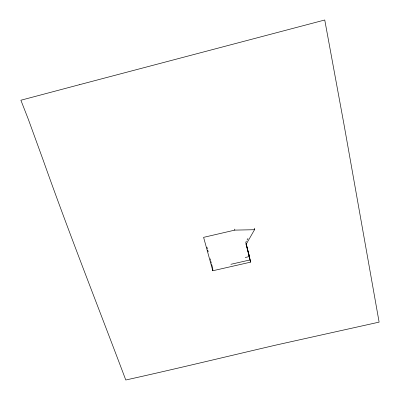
<?xml version="1.0" encoding="UTF-8"?>
<svg xmlns="http://www.w3.org/2000/svg" width="400" height="400" viewBox="0 0 400 400"><rect width="100%" height="100%" fill="white"/><g stroke="black" fill="none" stroke-linecap="round" stroke-linejoin="round"><path stroke-width="0.6" d="M246.415 241.175L245.795 242.255L246.09 244.41L250.535 262.16L212.795 270.755L203.6 237.355L234.805 230.115L254.53 229.71L254.255 228.165M247.035 240.095L247.96 238.47M246.09 244.41L254.53 229.71M245.225 257.495L249.37 256.55M230.875 264.3L250.205 259.895L246.235 244.02M206.9 247.12L207.385 248.9M207.715 250.09L208.205 251.87M210.105 258.78L210.535 260.35M210.85 261.505L211.325 263.235M211.645 264.39L212.595 267.855M246.345 244.4L249.215 255.875M250.205 259.895L250.535 262.16M249.125 254.855L249.29 255.985M234.7 229.08L234.805 230.115M212.755 268.43L212.795 270.755M79.62 84.65L20.885 100.23L28.34 119.32L43.03 159.725C69.21 233.68 98.135 306.6 125.78 380C175.87 368.89 225.72 356.79 275.68 345.135L379.115 322.13L344.13 125.205L324.75 20L79.62 84.65"/></g></svg>
